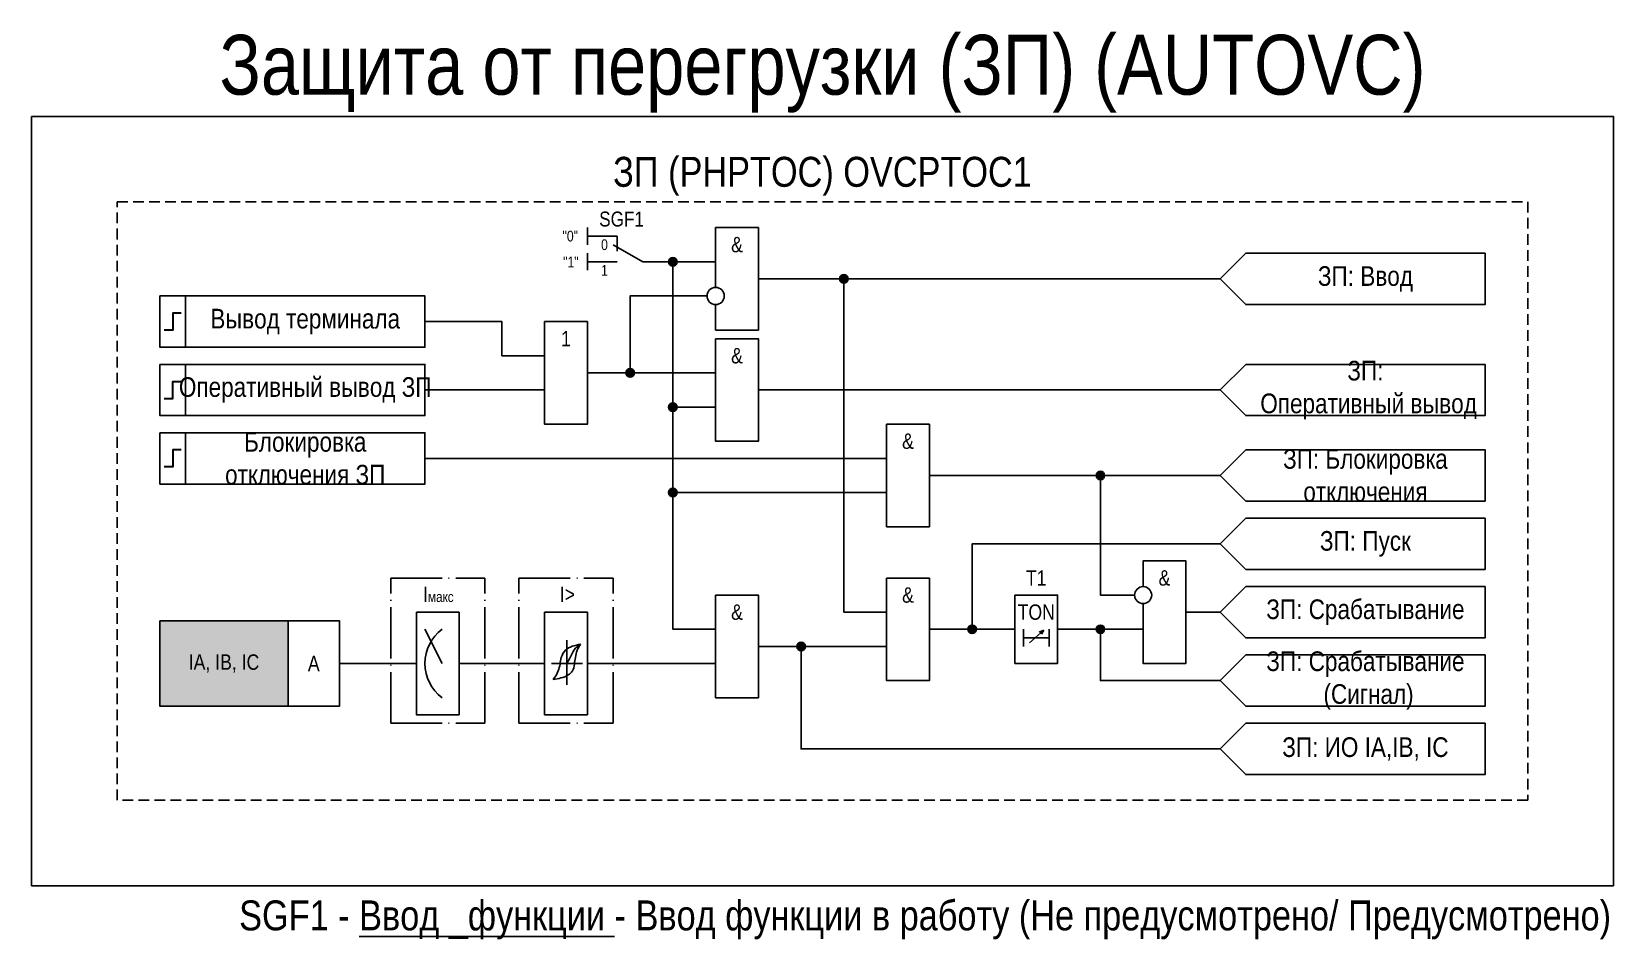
# Model space of a CAD drawing. Header units: millimetres. Extents: x -2076 to 320, y -6 to 128.
# Drawn here: x -1126 to -941, y -6.3 to 99.9 of the extents above; entities that cross this region are included whole.
import ezdxf
from ezdxf.enums import TextEntityAlignment as Align

# ---------------------------------------------------------------- set-up
doc = ezdxf.new("R2010")
doc.units = ezdxf.units.MM
doc.linetypes.add('ACAD_ISO04W100', pattern=[30, 24, -3, 0, -3])
doc.linetypes.add('штриховая2', pattern=[0.375, 0.25, -0.125])
doc.layers.add('TEXT', color=7, linetype='Continuous', lineweight=25)
doc.layers.add('Основная', color=7, linetype='Continuous')
doc.styles.add('1.8_Gost_RD', font='ARIALN.TTF', dxfattribs={"height": 1.8})
doc.styles.add('2.5_Gost_RD', font='ARIALN.TTF', dxfattribs={"height": 2.5})
doc.styles.add('3.5_Gost_RD', font='ARIALN.TTF', dxfattribs={"height": 3.5})
doc.styles.add('Вывод', font='ARIALN.TTF', dxfattribs={"height": 2.5})
doc.styles.add('Компонент', font='ARIALN.TTF', dxfattribs={"height": 3.5})

# ---------------------------------------------------------------- blocks, each defined once
blk = doc.blocks.new('*U892')
at = {"layer": 'Основная', "linetype": 'ACAD_ISO04W100', "ltscale": 0.25}
for p, q in [((0, 0), (11, 0)), ((0, -17), (0, 0)), ((11, -17), (11, 0)), ((0, -17), (11, -17))]:
    blk.add_line(p, q, dxfattribs=at)
at = {"layer": 'Основная', "style": 'Компонент'}
blk.add_attdef('ОУ', text='', height=3.5, dxfattribs=at).set_placement((11, 0), align=Align.MIDDLE_CENTER)
blk = doc.blocks.new('Точка')
at = {"ltscale": 100}
h = blk.add_hatch(color=256, dxfattribs=at)
h.dxf.hatch_style = 1
edge = h.paths.add_edge_path()
edge.add_arc((0, 0), 0.5, 0, 360)
blk.add_circle((0, 0), 0.5, dxfattribs=at)
blk = doc.blocks.new('*U958')
at = {"layer": 'Основная', "color": 0}
blk.add_line((0, 0), (7, 4), dxfattribs=at)
at = {"layer": 'Основная', "ltscale": 0.35}
blk.add_line((6, 6), (6, 2.5), dxfattribs=at)
blk = doc.blocks.new('*U985')
at = {"layer": 'Основная', "color": 0}
for p, q in [((-3, 6), (-9, 6)), ((-3, 0), (-9, 0)), ((9, 0), (3, 0))]:
    blk.add_line(p, q, dxfattribs=at)
at = {"layer": 'Основная', "ltscale": 0.25, "xscale": -1}
blk.add_blockref('*U958', (3, 0), dxfattribs=at)
at = {"layer": 'Основная'}
for tag, height, style, p in [('ОУ', 3.5, 'Компонент', (-2, 10)), ('В1', 2.5, 'Вывод', (-14, 6)), ('В2', 2.5, 'Вывод', (-6, 4)), ('В3', 2.5, 'Вывод', (-6, -2))]:
    blk.add_attdef(tag, text='', height=height, dxfattribs=dict(at, style=style)).set_placement(p, align=Align.MIDDLE_CENTER)

msp = doc.modelspace()

# ---------------------------------------------------------------- hatches: boundary and pattern name
at = {"ltscale": 100, "true_color": 0xf7941d}
h = msp.add_hatch(color=30, dxfattribs=at)
h.dxf.hatch_style = 1
h.paths.add_polyline_path([(-1111, 31), (-1096, 31), (-1096, 21), (-1111, 21)])

# ---------------------------------------------------------------- linework, layer by layer
at = {"ltscale": 100}
for p, q in [((-1061, 77), (-1061, 75)), ((-1061, 76), (-1060, 76)), ((-1061, 75), (-1061, 75)), ((-1061, 74), (-1061, 72)), ((-1061, 73), (-1060, 73))]:
    msp.add_line(p, q, dxfattribs=at)
at = {"color": 7, "ltscale": 100}
for p, q in [((-1078, 26), (-1080, 30)), ((-1009.29, 28.4), (-1007.62, 29.88)), ((-1007.62, 29.88), (-1008.14, 29.66)), ((-1007.62, 29.88), (-1007.88, 29.42)), ((-1065.21, 26), (-1063.4, 26)), ((-1061.58, 26), (-1063.4, 26))]:
    msp.add_line(p, q, dxfattribs=at)
msp.add_line((-1063.4, 28.72), (-1063.4, 23.52))
at = {"ltscale": 100}
for points in [[(-1126, 90), (-941, 90), (-941, 0), (-1126, 0)], [(-984, 74), (-956, 74), (-956, 68), (-984, 68), (-987, 71)], [(-1111, 69), (-1108, 69), (-1108, 63), (-1111, 63)], [(-1111, 69), (-1080, 69), (-1080, 63), (-1111, 63)], [(-1066, 66), (-1061, 66), (-1061, 54), (-1066, 54)], [(-1046, 64), (-1041, 64), (-1041, 52), (-1046, 52)], [(-1111, 61), (-1108, 61), (-1108, 55), (-1111, 55)], [(-1108, 61), (-1080, 61), (-1080, 55), (-1108, 55)], [(-984, 61), (-956, 61), (-956, 55), (-984, 55), (-987, 58)], [(-1026, 54), (-1021, 54), (-1021, 42), (-1026, 42)], [(-1111, 53), (-1108, 53), (-1108, 47), (-1111, 47)], [(-1111, 53), (-1080, 53), (-1080, 47), (-1111, 47)], [(-984, 51), (-956, 51), (-956, 45), (-984, 45), (-987, 48)], [(-984, 43), (-956, 43), (-956, 37), (-984, 37), (-987, 40)], [(-1026, 36), (-1021, 36), (-1021, 24), (-1026, 24)], [(-1046, 34), (-1041, 34), (-1041, 22), (-1046, 22)], [(-1011, 34), (-1006, 34), (-1006, 26), (-1011, 26)], [(-984, 35), (-956, 35), (-956, 29), (-984, 29), (-987, 32)], [(-1081, 32), (-1076, 32), (-1076, 20), (-1081, 20)], [(-1066, 32), (-1061, 32), (-1061, 20), (-1066, 20)], [(-1111, 31), (-1096, 31), (-1096, 21), (-1111, 21)], [(-1096, 31), (-1090, 31), (-1090, 21), (-1096, 21)], [(-984, 27), (-956, 27), (-956, 21), (-984, 21), (-987, 24)], [(-984, 19), (-956, 19), (-956, 13), (-984, 13), (-987, 16)]]:
    msp.add_lwpolyline(points, close=True, dxfattribs=at)
at = {"linetype": 'штриховая2', "ltscale": 5}
msp.add_lwpolyline([(-1116, 80), (-951, 80), (-951, 10), (-1116, 10)], close=True, dxfattribs=at)
at = {"ltscale": 100}
for points in [[(-1046, 70), (-1046, 77), (-1041, 77), (-1041, 65), (-1046, 65), (-1046, 68)], [(-1054, 73), (-1046, 73)], [(-1054, 73), (-1051, 73), (-1051, 30), (-1046, 30)], [(-1054, 73), (-1051, 73), (-1051, 46), (-1026, 46)], [(-1054, 73), (-1051, 73), (-1051, 56), (-1046, 56)], [(-1041, 71), (-987, 71)], [(-1041, 71), (-1031, 71), (-1031, 32), (-1026, 32)], [(-1061, 60), (-1056, 60), (-1056, 69), (-1047, 69)], [(-1080, 66), (-1071, 66), (-1071, 62), (-1066, 62)], [(-1061, 60), (-1046, 60)], [(-1080, 58), (-1066, 58)], [(-1080, 58), (-1066, 58)], [(-1041, 58), (-987, 58)], [(-1080, 50), (-1026, 50)], [(-1021, 48), (-1001, 48), (-1001, 34), (-997, 34)], [(-1021, 48), (-987, 48)], [(-1021, 30), (-1016, 30), (-1016, 40), (-987, 40)], [(-996, 35), (-996, 38), (-991, 38), (-991, 26), (-996, 26), (-996, 33)], [(-991, 32), (-987, 32)], [(-1021, 30), (-1011, 30)], [(-1010, 30), (-1010, 28)], [(-1007, 30), (-1007, 28)], [(-1006, 30), (-996, 30)], [(-1006, 30), (-1001, 30), (-1001, 24), (-987, 24)], [(-1041, 28), (-1026, 28)], [(-1041, 28), (-1036, 28), (-1036, 16), (-987, 16)], [(-1010, 29), (-1007, 29)], [(-1090, 26), (-1081, 26)], [(-1076, 26), (-1066, 26)], [(-1061, 26), (-1046, 26)]]:
    msp.add_lwpolyline(points, dxfattribs=at)
at = {"lineweight": 30, "ltscale": 100}
for points in [[(-1108.5, 67), (-1109.5, 67), (-1109.5, 65), (-1110.5, 65)], [(-1110.5, 57), (-1109.5, 57), (-1109.5, 59), (-1108.5, 59)], [(-1108.5, 51), (-1109.5, 51), (-1109.5, 49), (-1110.5, 49)]]:
    msp.add_lwpolyline(points, dxfattribs=at)
msp.add_circle((-1046, 69), 1)
at = {"ltscale": 100}
msp.add_circle((-996, 34), 1, dxfattribs=at)
at = {"color": 7, "ltscale": 100}
msp.add_arc((-1075, 26), 5, 126.8699, 233.1301, dxfattribs=at)
for points in [[(-1064.2, 25.92), (-1064.05, 26.71), (-1063.56, 27.54), (-1061.8, 28.26)], [(-1063.4, 26), (-1063, 26.72), (-1062.53, 27.6), (-1061.8, 28.26)], [(-1062.52, 25.92), (-1062.4, 26.71), (-1062.19, 27.54), (-1061.8, 28.26)], [(-1064.2, 25.92), (-1064.4, 25.13), (-1065, 24.12)], [(-1062.52, 25.92), (-1062.75, 25.13), (-1063.24, 24.67), (-1065, 24.12)]]:
    msp.add_spline(points, degree=3)

# ---------------------------------------------------------------- block references
at = {"ltscale": 100}
for p in [(-1051, 73), (-1031, 71), (-1056, 60), (-1051, 56), (-1001, 48), (-1051, 46), (-1016, 30), (-1001, 30), (-1036, 28)]:
    msp.add_blockref('Точка', p, dxfattribs=at)
at = {"layer": 'Основная', "ltscale": 0.25, "xscale": 0.5, "yscale": 0.5, "zscale": 0.5}
msp.add_blockref('*U985', (-1056, 73), dxfattribs=at).add_auto_attribs({'ОУ': 'SGF1', 'В1': '"0"', 'В2': '0', 'В3': '1'})
at = {"layer": 'Основная', "ltscale": 0.25}
for p in [(-1084, 36), (-1069, 36)]:
    msp.add_blockref('*U892', p, dxfattribs=at)

# ---------------------------------------------------------------- texts
at = {"color": 30, "ltscale": 100, "attachment_point": 5, "style": '3.5_Gost_RD'}
for s, insert, char_height, width in [('{\\C3;Защита от перегрузки (ЗП) (AUTOVC)}', (-1033.5, 95), 7, 185), ('ЗП (РHPTOC) {\\C6;OVCРTOC1}', (-1033.5, 83), 3.5, 165), ('SGF1 - {\\LВвод _функции} - Ввод функции в работу (Не предусмотрено/ Предусмотрено)', (-1021.5, -4), 3.5, 199)]:
    msp.add_mtext(s, dxfattribs=dict(at, insert=insert, char_height=char_height, width=width))
at = {"ltscale": 100, "char_height": 1.8, "attachment_point": 5}
for s, insert, width, style in [('&', (-1043.5, 75), 5, '2.5_Gost_RD'), ('1', (-1063.5, 64), 5, '2.5_Gost_RD'), ('&', (-1043.5, 62), 5, '2.5_Gost_RD'), ('&', (-1023.5, 52), 5, '2.5_Gost_RD'), ('T1', (-1008.5, 36), 5, '2.5_Gost_RD'), ('&', (-993.5, 36), 5, '2.5_Gost_RD'), ('&', (-1023.5, 34), 5, '2.5_Gost_RD'), ('&', (-1043.5, 32), 5, '2.5_Gost_RD'), ('TON', (-1008.5, 32), 5, '2.5_Gost_RD'), ('IA, IB, IC', (-1103.5, 26), 15, '1.8_Gost_RD'), ('А', (-1093, 26), 6, '1.8_Gost_RD')]:
    msp.add_mtext(s, dxfattribs=dict(at, insert=insert, width=width, style=style))
at = {"ltscale": 100, "insert": (-1063.84, 73.6), "char_height": 1.25, "attachment_point": 1, "style": '3.5_Gost_RD'}
msp.add_mtext_dynamic_manual_height_columns('"1"', width=2, gutter_width=17.5, heights=[0], dxfattribs=at)
at = {"color": 7, "ltscale": 100, "char_height": 1.8, "attachment_point": 1, "style": '1.8_Gost_RD'}
for s, insert in [('\\pi2.7859;I{\\H0.66667x;макс}', (-1083, 35)), ('\\pi4.7676;I>', (-1069, 35))]:
    msp.add_mtext_dynamic_manual_height_columns(s, width=11, gutter_width=17.5, heights=[0], dxfattribs=dict(at, insert=insert))
at = {"layer": 'TEXT', "ltscale": 100, "char_height": 2.3, "width": 28, "attachment_point": 5, "style": '2.5_Gost_RD'}
for s, insert in [('ЗП: Ввод', (-970, 71)), ('ЗП:\\P Оперативный вывод', (-970, 58)), ('ЗП: Блокировка отключения', (-970, 48)), ('ЗП: Срабатывание^J (Сигнал)', (-970, 24)), ('ЗП: ИО IA,IB, IC', (-970, 16))]:
    msp.add_mtext(s, dxfattribs=dict(at, insert=insert))
at = {"layer": 'TEXT', "color": 0, "ltscale": 100, "char_height": 2.3, "width": 28, "attachment_point": 5, "style": '2.5_Gost_RD'}
for s, insert in [('{\\C256;Вывод терминала}', (-1094, 66)), ('{\\C256;Блокировка отключения ЗП}', (-1094, 50)), ('{\\C256;ЗП: Пуск}', (-970, 40)), ('{\\C256;ЗП: Срабатывание}', (-970, 32))]:
    msp.add_mtext(s, dxfattribs=dict(at, insert=insert))
at = {"layer": 'TEXT', "color": 156, "ltscale": 100, "true_color": 0x1e4973, "insert": (-1094, 58), "char_height": 2.3, "width": 28, "attachment_point": 5, "style": '2.5_Gost_RD'}
msp.add_mtext('{\\C256;Оперативный вывод ЗП}', dxfattribs=at)

doc.saveas('drawing.dxf')
